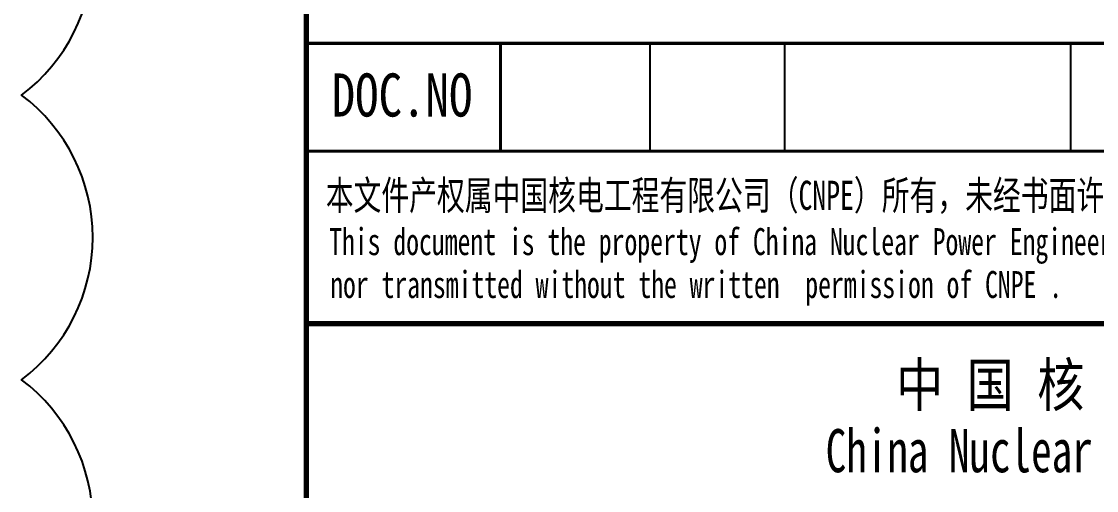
# Model space of a CAD drawing. Header units: inches. Extents: x 15 to 3191, y -520 to 602.
# Drawn here: x 639.5 to 739.2, y 60.2 to 103.7 of the extents above; entities that cross this region are included whole.
import ezdxf

# ---------------------------------------------------------------- set-up
doc = ezdxf.new("R2010")
doc.units = ezdxf.units.IN
for name, color, linetype in [('1', 7, 'Continuous'), ('FEATURE_ANNOTATIONS', 1, 'Continuous'), ('LEGEND_BBOX', 1, 'Continuous')]:
    doc.layers.add(name, color=color, linetype=linetype)
doc.styles.add('宋体', font='SimSun.ttf', dxfattribs={"width": 0.7})

msp = doc.modelspace()

# ---------------------------------------------------------------- linework, layer by layer
at = {"linetype": 'Continuous'}
msp.add_line((665.932, 75.681), (665.932, 91.681), dxfattribs=at)
at = {"layer": '1'}
for p, q in [((697.802, 91.681), (697.802, 101.681)), ((710.302, 91.681), (710.302, 101.681)), ((736.802, 91.681), (736.802, 101.681)), ((845.932, 91.681), (665.932, 91.681))]:
    msp.add_line(p, q, dxfattribs=at)
at = {"layer": '1', "color": 7, "ltscale": 0.8}
msp.add_line((665.932, 91.681), (665.932, 52.073), dxfattribs=at)
at = {"layer": '1', "color": 7}
for points, const_width in [([(845.932, 91.681), (845.932, 149.681), (665.932, 149.681), (665.932, 91.681)], 0.5), ([(665.932, 101.681), (845.932, 101.681)], 0.3), ([(683.932, 101.681), (683.932, 91.681)], 0.3), ([(665.932, 91.681), (665.932, 17.681)], 0.5), ([(665.932, 91.681), (845.932, 91.681)], 0.3), ([(665.932, 91.681), (845.932, 91.681)], 0.3)]:
    msp.add_lwpolyline(points, dxfattribs=dict(at, const_width=const_width))
at = {"layer": '1', "color": 7, "const_width": 0.5}
msp.add_lwpolyline([(665.932, 75.681), (845.932, 75.681), (845.932, 17.681), (665.932, 17.681)], close=True, dxfattribs=at)
at = {"layer": 'FEATURE_ANNOTATIONS', "color": 1}
msp.add_lwpolyline([(755.932, -8.719, 0.5), (726.832, -8.719, 0.5), (697.732, -8.719, 0.5), (668.632, -8.719, 0.5), (639.532, -8.719, 0.5), (639.532, 17.681, 0.5), (639.532, 44.081, 0.5), (639.532, 70.481, 0.5), (639.532, 96.881, 0.5), (639.532, 123.281, 0.5), (639.532, 149.681, 0.5), (639.532, 176.081, 0.5), (668.632, 176.081, 0.5), (697.732, 176.081, 0.5), (726.832, 176.081, 0.5), (755.932, 176.081, 0.5)], format="xyb", dxfattribs=at)
at = {"layer": 'LEGEND_BBOX', "color": 1}
msp.add_lwpolyline([(665.932, 17.681), (845.932, 17.681), (845.932, 149.681), (665.932, 149.681)], close=True, dxfattribs=at)

# ---------------------------------------------------------------- texts
at = {"layer": '1', "color": 7, "style": '宋体'}
for s, width, p in [('DOC.NO', 0.8, (668.277, 94.895)), ('中 国 核 电 工 程 有 限 公 司', 0.8, (720.609, 68.01)), ('China Nuclear Power Engineering Co., Ltd', 0.7, (714.079, 61.906))]:
    msp.add_text(s, height=4, dxfattribs=dict(at, width=width)).set_placement(p)
at = {"layer": '1', "color": 7, "ltscale": 0.8, "style": '宋体', "width": 0.7}
for s, height, p in [('本文件产权属中国核电工程有限公司（CNPE）所有，未经书面许可，不得以任何方式复制、传播、发表和外传。', 2.7, (667.733, 86.241)), ('This document is the property of China Nuclear Power Engineering CO.,LTD (CNPE) , no part of this document may be', 2.5, (668.048, 82.046)), ('nor transmitted without the written  permission of CNPE .', 2.5, (668.143, 78.067))]:
    msp.add_text(s, height=height, dxfattribs=at).set_placement(p)

doc.saveas('drawing.dxf')
